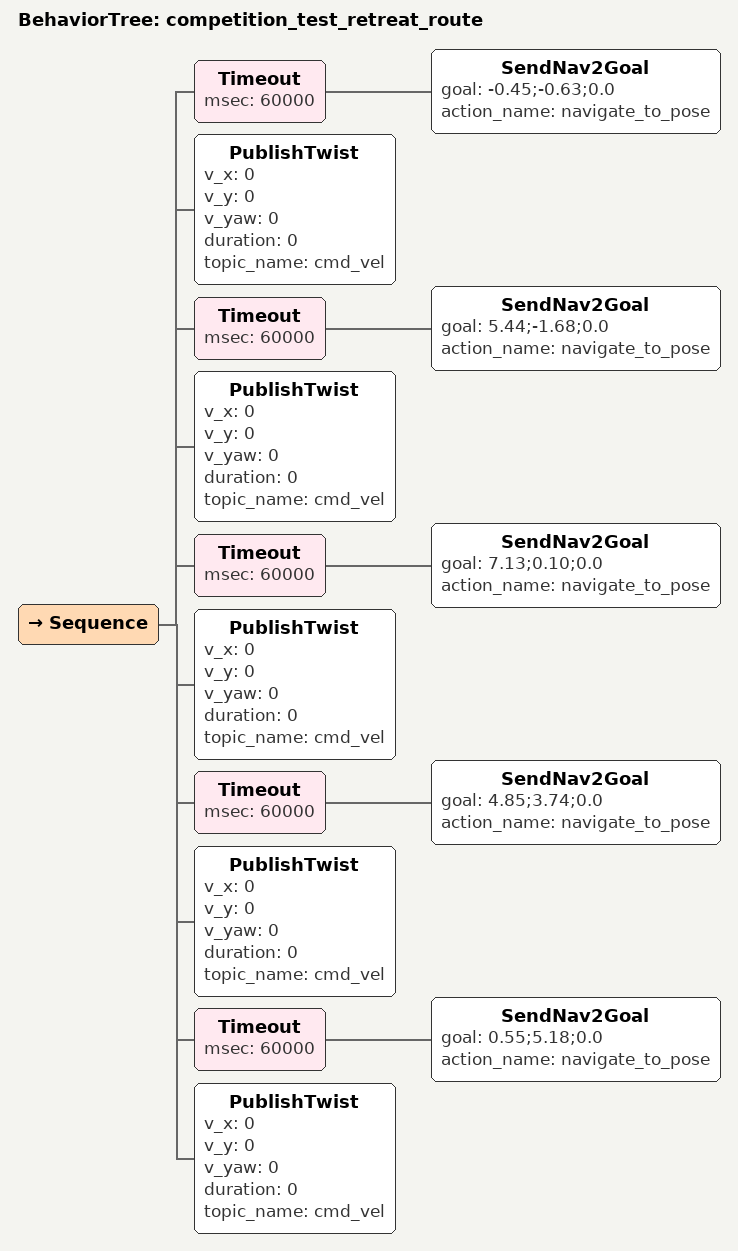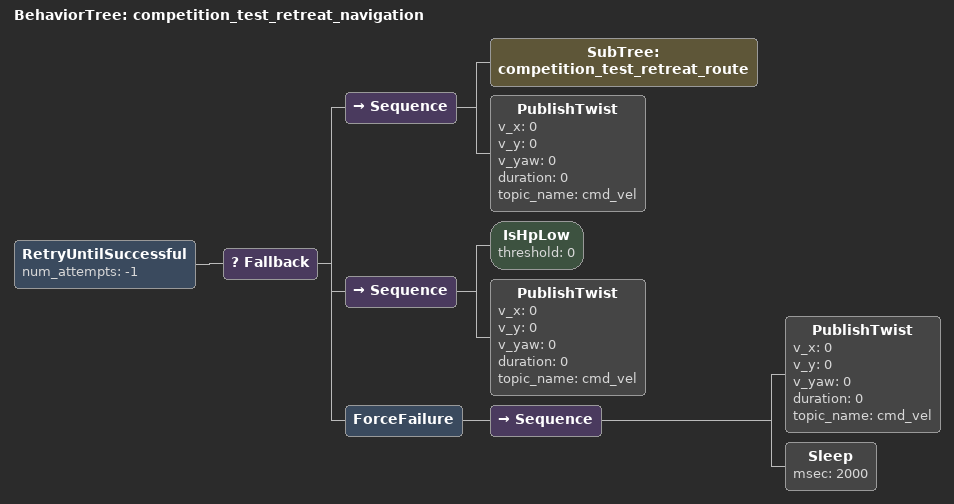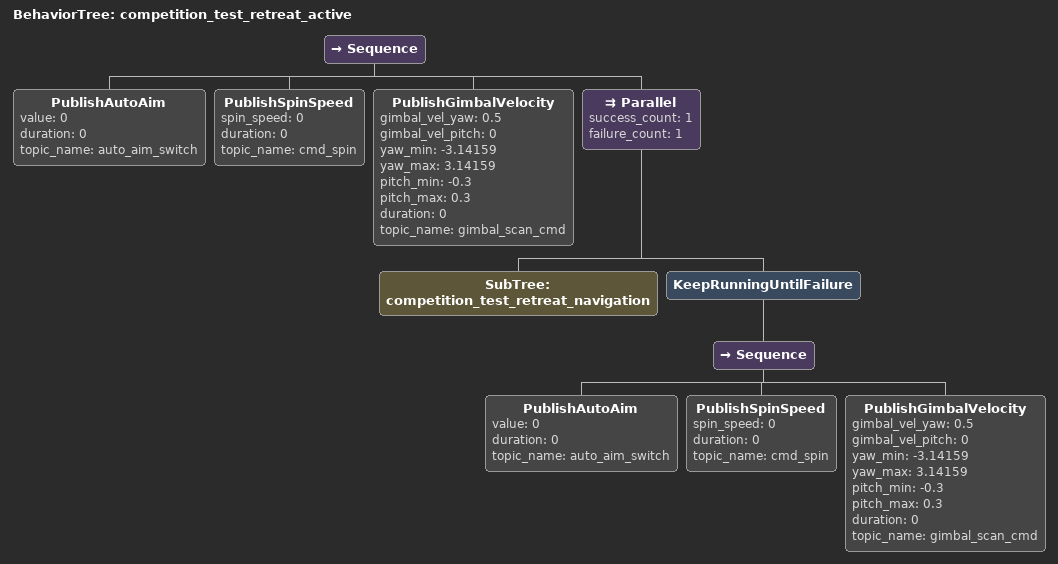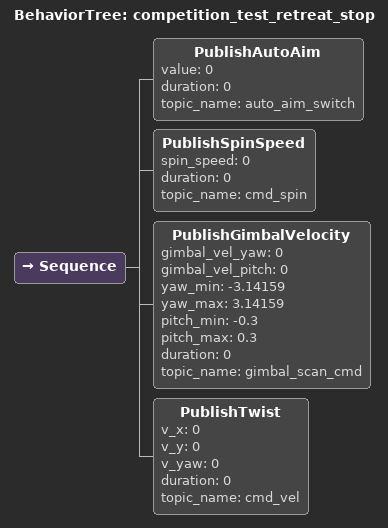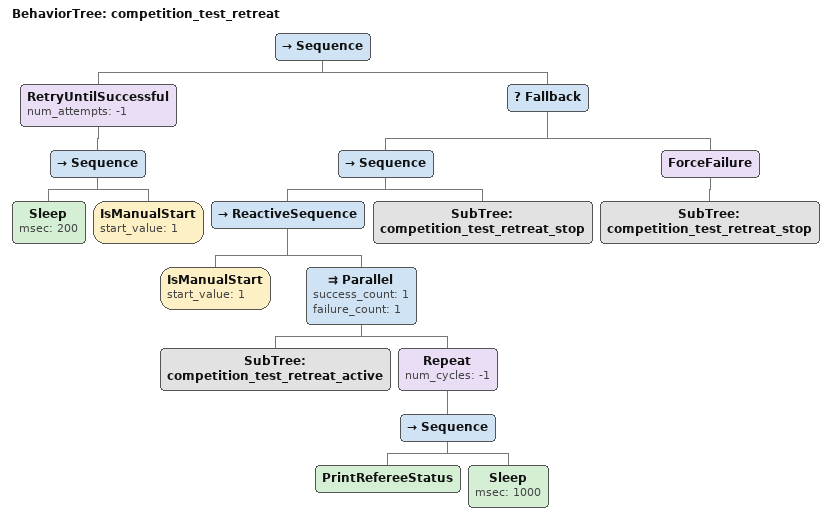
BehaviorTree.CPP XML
<?xml version="1.0" encoding="UTF-8"?>
<root BTCPP_format="4" main_tree_to_execute="competition_test_retreat">
  <BehaviorTree ID="competition_test_retreat_route">
    <Sequence>
      <Timeout msec="60000">
        <SendNav2Goal goal="-0.45;-0.63;0.0" action_name="navigate_to_pose"/>
      </Timeout>
      <PublishTwist v_x="0" v_y="0" v_yaw="0" duration="0" topic_name="cmd_vel"/>
      <Timeout msec="60000">
        <SendNav2Goal goal="5.44;-1.68;0.0" action_name="navigate_to_pose"/>
      </Timeout>
      <PublishTwist v_x="0" v_y="0" v_yaw="0" duration="0" topic_name="cmd_vel"/>
      <Timeout msec="60000">
        <SendNav2Goal goal="7.13;0.10;0.0" action_name="navigate_to_pose"/>
      </Timeout>
      <PublishTwist v_x="0" v_y="0" v_yaw="0" duration="0" topic_name="cmd_vel"/>
      <Timeout msec="60000">
        <SendNav2Goal goal="4.85;3.74;0.0" action_name="navigate_to_pose"/>
      </Timeout>
      <PublishTwist v_x="0" v_y="0" v_yaw="0" duration="0" topic_name="cmd_vel"/>
      <Timeout msec="60000">
        <SendNav2Goal goal="0.55;5.18;0.0" action_name="navigate_to_pose"/>
      </Timeout>
      <PublishTwist v_x="0" v_y="0" v_yaw="0" duration="0" topic_name="cmd_vel"/>
    </Sequence>
  </BehaviorTree>

  <BehaviorTree ID="competition_test_retreat_navigation">
    <RetryUntilSuccessful num_attempts="-1">
      <Fallback>
        <Sequence>
          <SubTree ID="competition_test_retreat_route"/>
          <PublishTwist v_x="0" v_y="0" v_yaw="0" duration="0" topic_name="cmd_vel"/>
        </Sequence>
        <Sequence>
          <IsHpLow threshold="0"/>
          <PublishTwist v_x="0" v_y="0" v_yaw="0" duration="0" topic_name="cmd_vel"/>
        </Sequence>
        <ForceFailure>
          <Sequence>
            <PublishTwist v_x="0" v_y="0" v_yaw="0" duration="0" topic_name="cmd_vel"/>
            <Sleep msec="2000"/>
          </Sequence>
        </ForceFailure>
      </Fallback>
    </RetryUntilSuccessful>
  </BehaviorTree>

  <BehaviorTree ID="competition_test_retreat_active">
    <Sequence>
      <PublishAutoAim value="0" duration="0" topic_name="auto_aim_switch"/>
      <PublishSpinSpeed spin_speed="0" duration="0" topic_name="cmd_spin"/>
      <PublishGimbalVelocity gimbal_vel_yaw="0.5" gimbal_vel_pitch="0"
                             yaw_min="-3.14159" yaw_max="3.14159"
                             pitch_min="-0.3" pitch_max="0.3"
                             duration="0" topic_name="gimbal_scan_cmd"/>
      <Parallel success_count="1" failure_count="1">
        <SubTree ID="competition_test_retreat_navigation"/>
        <KeepRunningUntilFailure>
          <Sequence>
            <PublishAutoAim value="0" duration="0" topic_name="auto_aim_switch"/>
            <PublishSpinSpeed spin_speed="0" duration="0" topic_name="cmd_spin"/>
            <PublishGimbalVelocity gimbal_vel_yaw="0.5" gimbal_vel_pitch="0"
                                   yaw_min="-3.14159" yaw_max="3.14159"
                                   pitch_min="-0.3" pitch_max="0.3"
                                   duration="0" topic_name="gimbal_scan_cmd"/>
          </Sequence>
        </KeepRunningUntilFailure>
      </Parallel>
    </Sequence>
  </BehaviorTree>

  <BehaviorTree ID="competition_test_retreat_stop">
    <Sequence>
      <PublishAutoAim value="0" duration="0" topic_name="auto_aim_switch"/>
      <PublishSpinSpeed spin_speed="0" duration="0" topic_name="cmd_spin"/>
      <PublishGimbalVelocity gimbal_vel_yaw="0" gimbal_vel_pitch="0"
                             yaw_min="-3.14159" yaw_max="3.14159"
                             pitch_min="-0.3" pitch_max="0.3"
                             duration="0" topic_name="gimbal_scan_cmd"/>
      <PublishTwist v_x="0" v_y="0" v_yaw="0" duration="0" topic_name="cmd_vel"/>
    </Sequence>
  </BehaviorTree>

  <BehaviorTree ID="competition_test_retreat">
    <Sequence>
      <RetryUntilSuccessful num_attempts="-1">
        <Sequence>
          <Sleep msec="200"/>
          <IsManualStart start_value="1"/>
        </Sequence>
      </RetryUntilSuccessful>
      <Fallback>
        <Sequence>
          <ReactiveSequence>
            <IsManualStart start_value="1"/>
            <Parallel success_count="1" failure_count="1">
              <SubTree ID="competition_test_retreat_active"/>
              <Repeat num_cycles="-1">
                <Sequence>
                  <PrintRefereeStatus/>
                  <Sleep msec="1000"/>
                </Sequence>
              </Repeat>
            </Parallel>
          </ReactiveSequence>
          <SubTree ID="competition_test_retreat_stop"/>
        </Sequence>
        <ForceFailure>
          <SubTree ID="competition_test_retreat_stop"/>
        </ForceFailure>
      </Fallback>
    </Sequence>
  </BehaviorTree>
</root>
